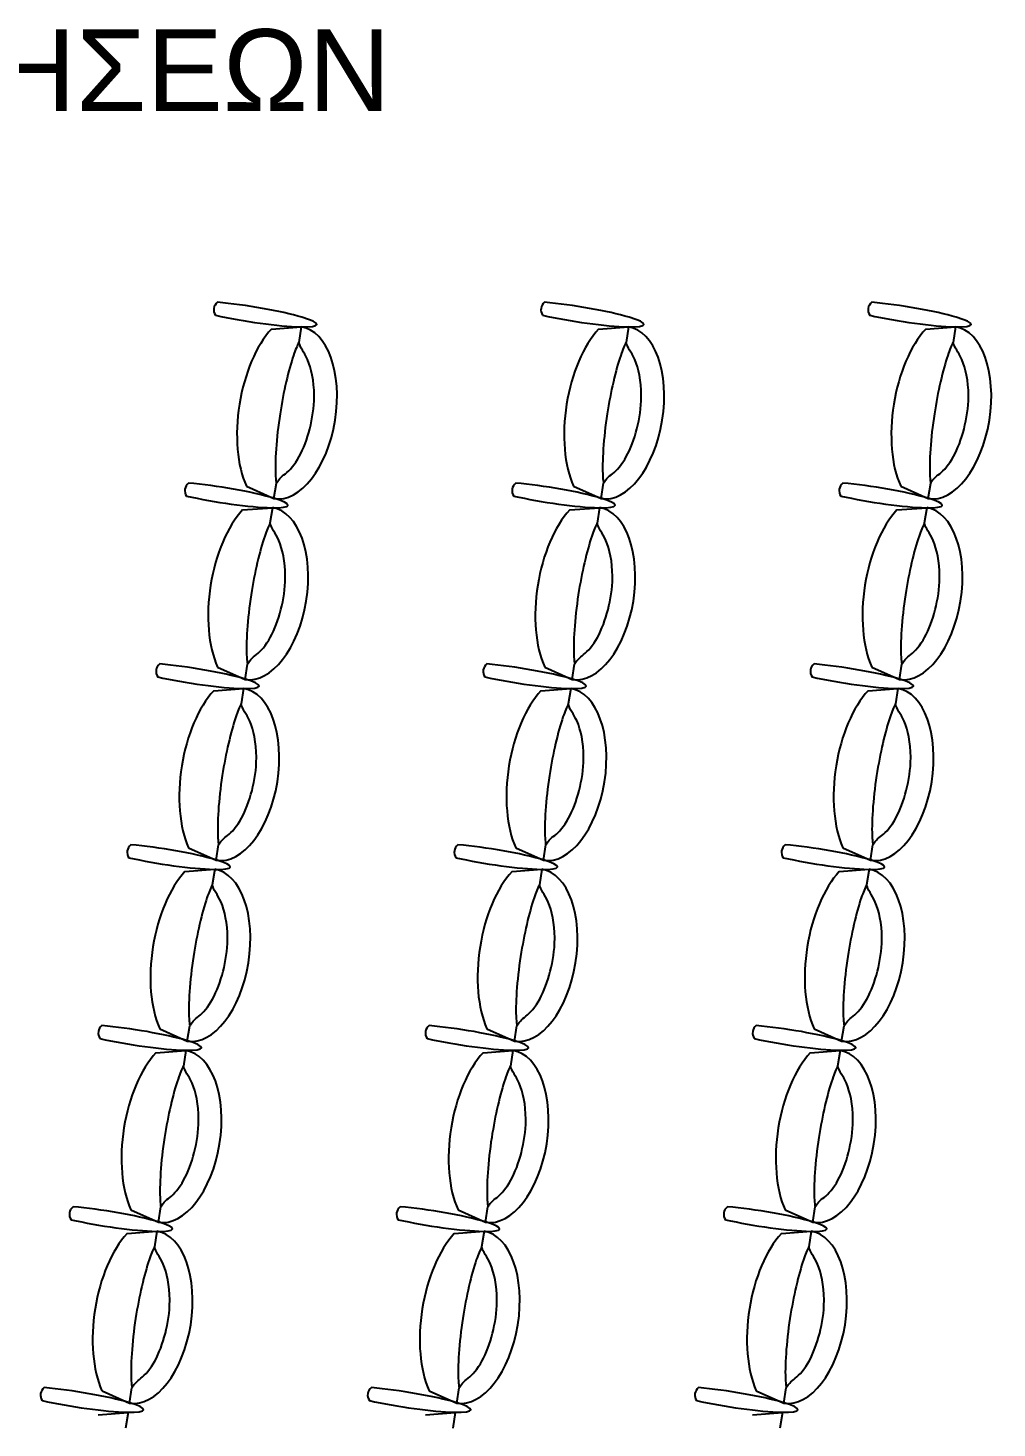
# Model space of a CAD drawing. Header units: metres. Extents: x -11 to 85, y -301 to 135.
# Drawn here: x 28.92 to 31.882, y -188.492 to -184.21 of the extents above; entities that cross this region are included whole.
import ezdxf

# ---------------------------------------------------------------- set-up
doc = ezdxf.new("R2010")
doc.units = ezdxf.units.M
doc.header["$LTSCALE"] = 0.036
doc.layers.add('arxitek isogeio', color=252, linetype='Continuous')
doc.layers.add('Epipla', color=252, linetype='Continuous')
doc.styles.add('COMU-N', font='arial.ttf')

# ---------------------------------------------------------------- blocks, each defined once
blk = doc.blocks.new('A$C4C174ED7')
at = {"layer": 'Epipla'}
for p, q in [((9.6743, 3.0497), (9.7655, 3.0566)), ((9.7655, 3.0566), (9.758, 3.0092)), ((10.6743, 3.0497), (10.7655, 3.0566)), ((10.7655, 3.0566), (10.758, 3.0092)), ((11.6743, 3.0497), (11.7655, 3.0566)), ((11.7655, 3.0566), (11.758, 3.0092)), ((9.5976, 2.569), (9.6817, 2.5313)), ((9.6817, 2.5313), (9.6892, 2.5782)), ((10.5976, 2.569), (10.6817, 2.5313)), ((10.6817, 2.5313), (10.6892, 2.5782)), ((11.5976, 2.569), (11.6817, 2.5313)), ((11.6817, 2.5313), (11.6892, 2.5782)), ((9.5861, 2.4967), (9.6773, 2.5036)), ((9.6773, 2.5036), (9.6697, 2.4562)), ((10.5861, 2.4967), (10.6773, 2.5036)), ((10.6773, 2.5036), (10.6697, 2.4562)), ((11.5861, 2.4967), (11.6773, 2.5036)), ((11.6773, 2.5036), (11.6697, 2.4562)), ((9.5094, 2.016), (9.5935, 1.9783)), ((9.5935, 1.9783), (9.601, 2.0252)), ((10.5094, 2.016), (10.5935, 1.9783)), ((10.5935, 1.9783), (10.601, 2.0252)), ((11.5094, 2.016), (11.5935, 1.9783)), ((11.5935, 1.9783), (11.601, 2.0252)), ((9.4978, 1.9437), (9.5891, 1.9506)), ((9.5891, 1.9506), (9.5815, 1.9032)), ((10.4978, 1.9437), (10.5891, 1.9506)), ((10.5891, 1.9506), (10.5815, 1.9032)), ((11.4978, 1.9437), (11.5891, 1.9506)), ((11.5891, 1.9506), (11.5815, 1.9032)), ((9.4211, 1.463), (9.5053, 1.4253)), ((9.5053, 1.4253), (9.5127, 1.4722)), ((10.4211, 1.463), (10.5053, 1.4253)), ((10.5053, 1.4253), (10.5127, 1.4722)), ((11.4211, 1.463), (11.5053, 1.4253)), ((11.5053, 1.4253), (11.5127, 1.4722)), ((9.4096, 1.3906), (9.5009, 1.3976)), ((9.5009, 1.3976), (9.4933, 1.3502)), ((10.4096, 1.3906), (10.5009, 1.3976)), ((10.5009, 1.3976), (10.4933, 1.3502)), ((11.4096, 1.3906), (11.5009, 1.3976)), ((11.5009, 1.3976), (11.4933, 1.3502)), ((9.3329, 0.91), (9.417, 0.8723)), ((9.417, 0.8723), (9.4245, 0.9192)), ((10.3329, 0.91), (10.417, 0.8723)), ((10.417, 0.8723), (10.4245, 0.9192)), ((11.3329, 0.91), (11.417, 0.8723)), ((11.417, 0.8723), (11.4245, 0.9192)), ((9.3212, 0.8366), (9.4124, 0.8435)), ((9.4124, 0.8435), (9.4049, 0.7961)), ((10.3212, 0.8366), (10.4124, 0.8435)), ((10.4124, 0.8435), (10.4049, 0.7961)), ((11.3212, 0.8366), (11.4124, 0.8435)), ((11.4124, 0.8435), (11.4049, 0.7961)), ((9.2445, 0.3559), (9.3286, 0.3182)), ((9.3286, 0.3182), (9.3361, 0.3651)), ((10.2445, 0.3559), (10.3286, 0.3182)), ((10.3286, 0.3182), (10.3361, 0.3651)), ((11.2445, 0.3559), (11.3286, 0.3182)), ((11.3286, 0.3182), (11.3361, 0.3651)), ((9.233, 0.2836), (9.3242, 0.2905)), ((9.3242, 0.2905), (9.3166, 0.2431)), ((10.233, 0.2836), (10.3242, 0.2905)), ((10.3242, 0.2905), (10.3166, 0.2431)), ((11.233, 0.2836), (11.3242, 0.2905)), ((11.3242, 0.2905), (11.3166, 0.2431)), ((9.1563, -0.1971), (9.2404, -0.2348)), ((9.2404, -0.2348), (9.2479, -0.1879)), ((10.1563, -0.1971), (10.2404, -0.2348)), ((10.2404, -0.2348), (10.2479, -0.1879)), ((11.1563, -0.1971), (11.2404, -0.2348)), ((11.2404, -0.2348), (11.2479, -0.1879)), ((9.1446, -0.2705), (9.2358, -0.2636)), ((9.2358, -0.2636), (9.2282, -0.311)), ((10.1446, -0.2705), (10.2358, -0.2636)), ((10.2358, -0.2636), (10.2282, -0.311)), ((11.1446, -0.2705), (11.2358, -0.2636)), ((11.2358, -0.2636), (11.2282, -0.311))]:
    blk.add_line(p, q, dxfattribs=at)
for points in [[(9.5091, 3.1317, 0.397593), (9.503, 3.0922)], [(10.5091, 3.1317, 0.397593), (10.503, 3.0922)], [(11.5091, 3.1317, 0.397593), (11.503, 3.0922)], [(9.4209, 2.5787, 0.397593), (9.4147, 2.5392)], [(10.4209, 2.5787, 0.397593), (10.4147, 2.5392)], [(11.4209, 2.5787, 0.397593), (11.4147, 2.5392)], [(9.3327, 2.0257, 0.397593), (9.3265, 1.9862)], [(10.3327, 2.0257, 0.397593), (10.3265, 1.9862)], [(11.3327, 2.0257, 0.397593), (11.3265, 1.9862)], [(9.2444, 1.4727, 0.397593), (9.2383, 1.4331)], [(10.2444, 1.4727, 0.397593), (10.2383, 1.4331)], [(11.2444, 1.4727, 0.397593), (11.2383, 1.4331)], [(9.1562, 0.9197, 0.397593), (9.15, 0.8801)], [(10.1562, 0.9197, 0.397593), (10.15, 0.8801)], [(11.1562, 0.9197, 0.397593), (11.15, 0.8801)], [(9.0678, 0.3656, 0.397593), (9.0616, 0.326)], [(10.0678, 0.3656, 0.397593), (10.0616, 0.326)], [(11.0678, 0.3656, 0.397593), (11.0616, 0.326)], [(8.9796, -0.1874, 0.397593), (8.9734, -0.227)], [(9.9796, -0.1874, 0.397593), (9.9734, -0.227)], [(10.9796, -0.1874, 0.397593), (10.9734, -0.227)]]:
    blk.add_lwpolyline(points, format="xyb", dxfattribs=at)
for centre, major_axis, ratio, start_param, end_param in [((9.6101, 3.0956), (-0.2028, 0.0318), 0.113529, 1.031877, 5.251545), ((10.6101, 3.0956), (-0.2028, 0.0318), 0.113529, 1.031877, 5.251545), ((11.6101, 3.0956), (-0.2028, 0.0318), 0.113529, 1.031877, 5.251545), ((9.7236, 2.794), (0.0463, 0.2995), 0.493003, 0.628379, 2.49343), ((9.7236, 2.794), (0.0419, 0.2627), 0.552275, 3.141593, 6.283185), ((10.7236, 2.794), (0.0463, 0.2995), 0.493003, 0.628379, 2.49343), ((10.7236, 2.794), (0.0419, 0.2627), 0.552275, 3.141593, 6.283185), ((11.7236, 2.794), (0.0463, 0.2995), 0.493003, 0.628379, 2.49343), ((11.7236, 2.794), (0.0419, 0.2627), 0.552275, 3.141593, 6.283185), ((9.5219, 2.5426), (-0.2028, 0.0318), 0.113529, 1.031877, 5.251545), ((10.5219, 2.5426), (-0.2028, 0.0318), 0.113529, 1.031877, 5.251545), ((11.5219, 2.5426), (-0.2028, 0.0318), 0.113529, 1.031877, 5.251545), ((9.6354, 2.241), (0.0463, 0.2995), 0.493003, 0.628379, 2.49343), ((9.6354, 2.241), (0.0419, 0.2627), 0.552275, 3.141593, 6.283185), ((10.6354, 2.241), (0.0463, 0.2995), 0.493003, 0.628379, 2.49343), ((10.6354, 2.241), (0.0419, 0.2627), 0.552275, 3.141593, 6.283185), ((11.6354, 2.241), (0.0463, 0.2995), 0.493003, 0.628379, 2.49343), ((11.6354, 2.241), (0.0419, 0.2627), 0.552275, 3.141593, 6.283185), ((9.4337, 1.9896), (-0.2028, 0.0318), 0.113529, 1.031877, 5.251545), ((10.4337, 1.9896), (-0.2028, 0.0318), 0.113529, 1.031877, 5.251545), ((11.4337, 1.9896), (-0.2028, 0.0318), 0.113529, 1.031877, 5.251545), ((9.5472, 1.6879), (0.0463, 0.2995), 0.493003, 0.628379, 2.49343), ((9.5472, 1.6879), (0.0419, 0.2627), 0.552275, 3.141593, 6.283185), ((10.5472, 1.6879), (0.0463, 0.2995), 0.493003, 0.628379, 2.49343), ((10.5472, 1.6879), (0.0419, 0.2627), 0.552275, 3.141593, 6.283185), ((11.5472, 1.6879), (0.0463, 0.2995), 0.493003, 0.628379, 2.49343), ((11.5472, 1.6879), (0.0419, 0.2627), 0.552275, 3.141593, 6.283185), ((9.3454, 1.4366), (-0.2028, 0.0318), 0.113529, 1.031877, 5.251545), ((10.3454, 1.4366), (-0.2028, 0.0318), 0.113529, 1.031877, 5.251545), ((11.3454, 1.4366), (-0.2028, 0.0318), 0.113529, 1.031877, 5.251545), ((9.4589, 1.1349), (0.0463, 0.2995), 0.493003, 0.628379, 2.49343), ((9.4589, 1.1349), (0.0419, 0.2627), 0.552275, 3.141593, 6.283185), ((10.4589, 1.1349), (0.0463, 0.2995), 0.493003, 0.628379, 2.49343), ((10.4589, 1.1349), (0.0419, 0.2627), 0.552275, 3.141593, 6.283185), ((11.4589, 1.1349), (0.0463, 0.2995), 0.493003, 0.628379, 2.49343), ((11.4589, 1.1349), (0.0419, 0.2627), 0.552275, 3.141593, 6.283185), ((9.2572, 0.8836), (-0.2028, 0.0318), 0.113529, 1.031877, 5.251545), ((10.2572, 0.8836), (-0.2028, 0.0318), 0.113529, 1.031877, 5.251545), ((11.2572, 0.8836), (-0.2028, 0.0318), 0.113529, 1.031877, 5.251545), ((9.3705, 0.5809), (0.0463, 0.2995), 0.493003, 0.628379, 2.49343), ((9.3705, 0.5809), (0.0419, 0.2627), 0.552275, 3.141593, 6.283185), ((10.3705, 0.5809), (0.0463, 0.2995), 0.493003, 0.628379, 2.49343), ((10.3705, 0.5809), (0.0419, 0.2627), 0.552275, 3.141593, 6.283185), ((11.3705, 0.5809), (0.0463, 0.2995), 0.493003, 0.628379, 2.49343), ((11.3705, 0.5809), (0.0419, 0.2627), 0.552275, 3.141593, 6.283185), ((9.1688, 0.3295), (-0.2028, 0.0318), 0.113529, 1.031877, 5.251545), ((10.1688, 0.3295), (-0.2028, 0.0318), 0.113529, 1.031877, 5.251545), ((11.1688, 0.3295), (-0.2028, 0.0318), 0.113529, 1.031877, 5.251545), ((9.2823, 0.0278), (0.0463, 0.2995), 0.493003, 0.628379, 2.49343), ((9.2823, 0.0278), (0.0419, 0.2627), 0.552275, 3.141593, 6.283185), ((10.2823, 0.0278), (0.0463, 0.2995), 0.493003, 0.628379, 2.49343), ((10.2823, 0.0278), (0.0419, 0.2627), 0.552275, 3.141593, 6.283185), ((11.2823, 0.0278), (0.0463, 0.2995), 0.493003, 0.628379, 2.49343), ((11.2823, 0.0278), (0.0419, 0.2627), 0.552275, 3.141593, 6.283185), ((9.0806, -0.2235), (-0.2028, 0.0318), 0.113529, 1.031877, 5.251545), ((10.0806, -0.2235), (-0.2028, 0.0318), 0.113529, 1.031877, 5.251545), ((11.0806, -0.2235), (-0.2028, 0.0318), 0.113529, 1.031877, 5.251545)]:
    blk.add_ellipse(centre, major_axis=major_axis, ratio=ratio, start_param=start_param, end_param=end_param, dxfattribs=at)
for points, knots in [([(9.758, 3.0092), (9.7534, 3.0001), (9.7475, 2.9863), (9.7265, 2.9247), (9.7108, 2.8576), (9.689, 2.7162), (9.6843, 2.6421), (9.6876, 2.5911), (9.6884, 2.5841), (9.6893, 2.5786)], [0.506584, 0.506584, 0.506584, 0.506584, 0.805592, 0.805592, 1.599086, 1.599086, 2.473163, 2.473163, 2.635992, 2.635992, 2.635992, 2.635992]), ([(9.6893, 2.5786), (9.6893, 2.5786), (9.7003, 2.5961), (9.724, 2.6118), (9.7398, 2.628), (9.7807, 2.6953), (9.8013, 2.7658), (9.8065, 2.8749), (9.7994, 2.9171), (9.778, 2.9756), (9.7659, 2.9858), (9.758, 3.0092), (9.758, 3.0092), (9.758, 3.0092)], [3.141593, 3.141593, 3.141593, 3.141593, 3.601272, 3.601272, 4.06095, 4.06095, 4.924473, 4.924473, 5.526258, 5.526258, 6.140896, 6.140896, 6.283185, 6.283185, 6.283185, 6.283185]), ([(10.758, 3.0092), (10.7534, 3.0001), (10.7475, 2.9863), (10.7265, 2.9247), (10.7108, 2.8576), (10.689, 2.7162), (10.6843, 2.6421), (10.6876, 2.5911), (10.6884, 2.5841), (10.6893, 2.5786)], [0.506584, 0.506584, 0.506584, 0.506584, 0.805592, 0.805592, 1.599086, 1.599086, 2.473163, 2.473163, 2.635992, 2.635992, 2.635992, 2.635992]), ([(10.6893, 2.5786), (10.6893, 2.5786), (10.7003, 2.5961), (10.724, 2.6118), (10.7398, 2.628), (10.7807, 2.6953), (10.8013, 2.7658), (10.8065, 2.8749), (10.7994, 2.9171), (10.778, 2.9756), (10.7659, 2.9858), (10.758, 3.0092), (10.758, 3.0092), (10.758, 3.0092)], [3.141593, 3.141593, 3.141593, 3.141593, 3.601272, 3.601272, 4.06095, 4.06095, 4.924473, 4.924473, 5.526258, 5.526258, 6.140896, 6.140896, 6.283185, 6.283185, 6.283185, 6.283185]), ([(11.758, 3.0092), (11.7534, 3.0001), (11.7475, 2.9863), (11.7265, 2.9247), (11.7108, 2.8576), (11.689, 2.7162), (11.6843, 2.6421), (11.6876, 2.5911), (11.6884, 2.5841), (11.6893, 2.5786)], [0.506584, 0.506584, 0.506584, 0.506584, 0.805592, 0.805592, 1.599086, 1.599086, 2.473163, 2.473163, 2.635992, 2.635992, 2.635992, 2.635992]), ([(11.6893, 2.5786), (11.6893, 2.5786), (11.7003, 2.5961), (11.724, 2.6118), (11.7398, 2.628), (11.7807, 2.6953), (11.8013, 2.7658), (11.8065, 2.8749), (11.7994, 2.9171), (11.778, 2.9756), (11.7659, 2.9858), (11.758, 3.0092), (11.758, 3.0092), (11.758, 3.0092)], [3.141593, 3.141593, 3.141593, 3.141593, 3.601272, 3.601272, 4.06095, 4.06095, 4.924473, 4.924473, 5.526258, 5.526258, 6.140896, 6.140896, 6.283185, 6.283185, 6.283185, 6.283185]), ([(9.6697, 2.4562), (9.6652, 2.4471), (9.6593, 2.4333), (9.6382, 2.3717), (9.6225, 2.3046), (9.6007, 2.1632), (9.596, 2.0891), (9.5994, 2.0381), (9.6002, 2.0311), (9.6011, 2.0256)], [0.506584, 0.506584, 0.506584, 0.506584, 0.805592, 0.805592, 1.599086, 1.599086, 2.473163, 2.473163, 2.635992, 2.635992, 2.635992, 2.635992]), ([(9.6011, 2.0256), (9.6011, 2.0256), (9.6121, 2.0431), (9.6357, 2.0588), (9.6516, 2.075), (9.6925, 2.1422), (9.7131, 2.2128), (9.7183, 2.3219), (9.7111, 2.364), (9.6897, 2.4226), (9.6777, 2.4328), (9.6697, 2.4562), (9.6697, 2.4562), (9.6697, 2.4562)], [3.141593, 3.141593, 3.141593, 3.141593, 3.601272, 3.601272, 4.06095, 4.06095, 4.924473, 4.924473, 5.526258, 5.526258, 6.140896, 6.140896, 6.283185, 6.283185, 6.283185, 6.283185]), ([(10.6697, 2.4562), (10.6652, 2.4471), (10.6593, 2.4333), (10.6382, 2.3717), (10.6225, 2.3046), (10.6007, 2.1632), (10.596, 2.0891), (10.5994, 2.0381), (10.6002, 2.0311), (10.6011, 2.0256)], [0.506584, 0.506584, 0.506584, 0.506584, 0.805592, 0.805592, 1.599086, 1.599086, 2.473163, 2.473163, 2.635992, 2.635992, 2.635992, 2.635992]), ([(10.6011, 2.0256), (10.6011, 2.0256), (10.6121, 2.0431), (10.6357, 2.0588), (10.6516, 2.075), (10.6925, 2.1422), (10.7131, 2.2128), (10.7183, 2.3219), (10.7111, 2.364), (10.6897, 2.4226), (10.6777, 2.4328), (10.6697, 2.4562), (10.6697, 2.4562), (10.6697, 2.4562)], [3.141593, 3.141593, 3.141593, 3.141593, 3.601272, 3.601272, 4.06095, 4.06095, 4.924473, 4.924473, 5.526258, 5.526258, 6.140896, 6.140896, 6.283185, 6.283185, 6.283185, 6.283185]), ([(11.6697, 2.4562), (11.6652, 2.4471), (11.6593, 2.4333), (11.6382, 2.3717), (11.6225, 2.3046), (11.6007, 2.1632), (11.596, 2.0891), (11.5994, 2.0381), (11.6002, 2.0311), (11.6011, 2.0256)], [0.506584, 0.506584, 0.506584, 0.506584, 0.805592, 0.805592, 1.599086, 1.599086, 2.473163, 2.473163, 2.635992, 2.635992, 2.635992, 2.635992]), ([(11.6011, 2.0256), (11.6011, 2.0256), (11.6121, 2.0431), (11.6357, 2.0588), (11.6516, 2.075), (11.6925, 2.1422), (11.7131, 2.2128), (11.7183, 2.3219), (11.7111, 2.364), (11.6897, 2.4226), (11.6777, 2.4328), (11.6697, 2.4562), (11.6697, 2.4562), (11.6697, 2.4562)], [3.141593, 3.141593, 3.141593, 3.141593, 3.601272, 3.601272, 4.06095, 4.06095, 4.924473, 4.924473, 5.526258, 5.526258, 6.140896, 6.140896, 6.283185, 6.283185, 6.283185, 6.283185]), ([(9.5815, 1.9032), (9.5769, 1.8941), (9.5711, 1.8803), (9.55, 1.8187), (9.5343, 1.7516), (9.5125, 1.6102), (9.5078, 1.5361), (9.5112, 1.4851), (9.512, 1.4781), (9.5128, 1.4726)], [0.506584, 0.506584, 0.506584, 0.506584, 0.805592, 0.805592, 1.599086, 1.599086, 2.473163, 2.473163, 2.635992, 2.635992, 2.635992, 2.635992]), ([(9.5128, 1.4726), (9.5128, 1.4726), (9.5239, 1.4901), (9.5475, 1.5058), (9.5634, 1.5219), (9.6042, 1.5892), (9.6249, 1.6598), (9.6301, 1.7689), (9.6229, 1.811), (9.6015, 1.8696), (9.5894, 1.8798), (9.5815, 1.9032), (9.5815, 1.9032), (9.5815, 1.9032)], [3.141593, 3.141593, 3.141593, 3.141593, 3.601272, 3.601272, 4.06095, 4.06095, 4.924473, 4.924473, 5.526258, 5.526258, 6.140896, 6.140896, 6.283185, 6.283185, 6.283185, 6.283185]), ([(10.5815, 1.9032), (10.5769, 1.8941), (10.5711, 1.8803), (10.55, 1.8187), (10.5343, 1.7516), (10.5125, 1.6102), (10.5078, 1.5361), (10.5112, 1.4851), (10.512, 1.4781), (10.5128, 1.4726)], [0.506584, 0.506584, 0.506584, 0.506584, 0.805592, 0.805592, 1.599086, 1.599086, 2.473163, 2.473163, 2.635992, 2.635992, 2.635992, 2.635992]), ([(10.5128, 1.4726), (10.5128, 1.4726), (10.5239, 1.4901), (10.5475, 1.5058), (10.5634, 1.5219), (10.6042, 1.5892), (10.6249, 1.6598), (10.6301, 1.7689), (10.6229, 1.811), (10.6015, 1.8696), (10.5894, 1.8798), (10.5815, 1.9032), (10.5815, 1.9032), (10.5815, 1.9032)], [3.141593, 3.141593, 3.141593, 3.141593, 3.601272, 3.601272, 4.06095, 4.06095, 4.924473, 4.924473, 5.526258, 5.526258, 6.140896, 6.140896, 6.283185, 6.283185, 6.283185, 6.283185]), ([(11.5815, 1.9032), (11.5769, 1.8941), (11.5711, 1.8803), (11.55, 1.8187), (11.5343, 1.7516), (11.5125, 1.6102), (11.5078, 1.5361), (11.5112, 1.4851), (11.512, 1.4781), (11.5128, 1.4726)], [0.506584, 0.506584, 0.506584, 0.506584, 0.805592, 0.805592, 1.599086, 1.599086, 2.473163, 2.473163, 2.635992, 2.635992, 2.635992, 2.635992]), ([(11.5128, 1.4726), (11.5128, 1.4726), (11.5239, 1.4901), (11.5475, 1.5058), (11.5634, 1.5219), (11.6042, 1.5892), (11.6249, 1.6598), (11.6301, 1.7689), (11.6229, 1.811), (11.6015, 1.8696), (11.5894, 1.8798), (11.5815, 1.9032), (11.5815, 1.9032), (11.5815, 1.9032)], [3.141593, 3.141593, 3.141593, 3.141593, 3.601272, 3.601272, 4.06095, 4.06095, 4.924473, 4.924473, 5.526258, 5.526258, 6.140896, 6.140896, 6.283185, 6.283185, 6.283185, 6.283185]), ([(9.4933, 1.3502), (9.4887, 1.3411), (9.4828, 1.3273), (9.4618, 1.2657), (9.4461, 1.1985), (9.4243, 1.0572), (9.4196, 0.9831), (9.4229, 0.9321), (9.4237, 0.9251), (9.4246, 0.9196)], [0.506584, 0.506584, 0.506584, 0.506584, 0.805592, 0.805592, 1.599086, 1.599086, 2.473163, 2.473163, 2.635992, 2.635992, 2.635992, 2.635992]), ([(9.4246, 0.9196), (9.4246, 0.9196), (9.4356, 0.937), (9.4593, 0.9528), (9.4751, 0.9689), (9.516, 1.0362), (9.5366, 1.1068), (9.5418, 1.2159), (9.5347, 1.258), (9.5133, 1.3166), (9.5012, 1.3268), (9.4933, 1.3502), (9.4933, 1.3502), (9.4933, 1.3502)], [3.141593, 3.141593, 3.141593, 3.141593, 3.601272, 3.601272, 4.06095, 4.06095, 4.924473, 4.924473, 5.526258, 5.526258, 6.140896, 6.140896, 6.283185, 6.283185, 6.283185, 6.283185]), ([(10.4933, 1.3502), (10.4887, 1.3411), (10.4828, 1.3273), (10.4618, 1.2657), (10.4461, 1.1985), (10.4243, 1.0572), (10.4196, 0.9831), (10.4229, 0.9321), (10.4237, 0.9251), (10.4246, 0.9196)], [0.506584, 0.506584, 0.506584, 0.506584, 0.805592, 0.805592, 1.599086, 1.599086, 2.473163, 2.473163, 2.635992, 2.635992, 2.635992, 2.635992]), ([(10.4246, 0.9196), (10.4246, 0.9196), (10.4356, 0.937), (10.4593, 0.9528), (10.4751, 0.9689), (10.516, 1.0362), (10.5366, 1.1068), (10.5418, 1.2159), (10.5347, 1.258), (10.5133, 1.3166), (10.5012, 1.3268), (10.4933, 1.3502), (10.4933, 1.3502), (10.4933, 1.3502)], [3.141593, 3.141593, 3.141593, 3.141593, 3.601272, 3.601272, 4.06095, 4.06095, 4.924473, 4.924473, 5.526258, 5.526258, 6.140896, 6.140896, 6.283185, 6.283185, 6.283185, 6.283185]), ([(11.4933, 1.3502), (11.4887, 1.3411), (11.4828, 1.3273), (11.4618, 1.2657), (11.4461, 1.1985), (11.4243, 1.0572), (11.4196, 0.9831), (11.4229, 0.9321), (11.4237, 0.9251), (11.4246, 0.9196)], [0.506584, 0.506584, 0.506584, 0.506584, 0.805592, 0.805592, 1.599086, 1.599086, 2.473163, 2.473163, 2.635992, 2.635992, 2.635992, 2.635992]), ([(11.4246, 0.9196), (11.4246, 0.9196), (11.4356, 0.937), (11.4593, 0.9528), (11.4751, 0.9689), (11.516, 1.0362), (11.5366, 1.1068), (11.5418, 1.2159), (11.5347, 1.258), (11.5133, 1.3166), (11.5012, 1.3268), (11.4933, 1.3502), (11.4933, 1.3502), (11.4933, 1.3502)], [3.141593, 3.141593, 3.141593, 3.141593, 3.601272, 3.601272, 4.06095, 4.06095, 4.924473, 4.924473, 5.526258, 5.526258, 6.140896, 6.140896, 6.283185, 6.283185, 6.283185, 6.283185]), ([(9.4049, 0.7961), (9.4003, 0.787), (9.3944, 0.7732), (9.3734, 0.7116), (9.3577, 0.6445), (9.3359, 0.5031), (9.3312, 0.429), (9.3345, 0.378), (9.3353, 0.371), (9.3362, 0.3655)], [0.506584, 0.506584, 0.506584, 0.506584, 0.805592, 0.805592, 1.599086, 1.599086, 2.473163, 2.473163, 2.635992, 2.635992, 2.635992, 2.635992]), ([(9.3362, 0.3655), (9.3362, 0.3655), (9.3472, 0.383), (9.3709, 0.3987), (9.3867, 0.4149), (9.4276, 0.4821), (9.4482, 0.5527), (9.4534, 0.6618), (9.4463, 0.7039), (9.4249, 0.7625), (9.4128, 0.7727), (9.4049, 0.7961), (9.4049, 0.7961), (9.4049, 0.7961)], [3.141593, 3.141593, 3.141593, 3.141593, 3.601272, 3.601272, 4.06095, 4.06095, 4.924473, 4.924473, 5.526258, 5.526258, 6.140896, 6.140896, 6.283185, 6.283185, 6.283185, 6.283185]), ([(10.4049, 0.7961), (10.4003, 0.787), (10.3944, 0.7732), (10.3734, 0.7116), (10.3577, 0.6445), (10.3359, 0.5031), (10.3312, 0.429), (10.3345, 0.378), (10.3353, 0.371), (10.3362, 0.3655)], [0.506584, 0.506584, 0.506584, 0.506584, 0.805592, 0.805592, 1.599086, 1.599086, 2.473163, 2.473163, 2.635992, 2.635992, 2.635992, 2.635992]), ([(10.3362, 0.3655), (10.3362, 0.3655), (10.3472, 0.383), (10.3709, 0.3987), (10.3867, 0.4149), (10.4276, 0.4821), (10.4482, 0.5527), (10.4534, 0.6618), (10.4463, 0.7039), (10.4249, 0.7625), (10.4128, 0.7727), (10.4049, 0.7961), (10.4049, 0.7961), (10.4049, 0.7961)], [3.141593, 3.141593, 3.141593, 3.141593, 3.601272, 3.601272, 4.06095, 4.06095, 4.924473, 4.924473, 5.526258, 5.526258, 6.140896, 6.140896, 6.283185, 6.283185, 6.283185, 6.283185]), ([(11.4049, 0.7961), (11.4003, 0.787), (11.3944, 0.7732), (11.3734, 0.7116), (11.3577, 0.6445), (11.3359, 0.5031), (11.3312, 0.429), (11.3345, 0.378), (11.3353, 0.371), (11.3362, 0.3655)], [0.506584, 0.506584, 0.506584, 0.506584, 0.805592, 0.805592, 1.599086, 1.599086, 2.473163, 2.473163, 2.635992, 2.635992, 2.635992, 2.635992]), ([(11.3362, 0.3655), (11.3362, 0.3655), (11.3472, 0.383), (11.3709, 0.3987), (11.3867, 0.4149), (11.4276, 0.4821), (11.4482, 0.5527), (11.4534, 0.6618), (11.4463, 0.7039), (11.4249, 0.7625), (11.4128, 0.7727), (11.4049, 0.7961), (11.4049, 0.7961), (11.4049, 0.7961)], [3.141593, 3.141593, 3.141593, 3.141593, 3.601272, 3.601272, 4.06095, 4.06095, 4.924473, 4.924473, 5.526258, 5.526258, 6.140896, 6.140896, 6.283185, 6.283185, 6.283185, 6.283185]), ([(9.3166, 0.2431), (9.3121, 0.234), (9.3062, 0.2202), (9.2852, 0.1586), (9.2694, 0.0914), (9.2476, -0.0499), (9.2429, -0.124), (9.2463, -0.175), (9.2471, -0.182), (9.248, -0.1875)], [0.506584, 0.506584, 0.506584, 0.506584, 0.805592, 0.805592, 1.599086, 1.599086, 2.473163, 2.473163, 2.635992, 2.635992, 2.635992, 2.635992]), ([(9.248, -0.1875), (9.248, -0.1875), (9.259, -0.17), (9.2826, -0.1543), (9.2985, -0.1382), (9.3394, -0.0709), (9.36, -0.0003), (9.3652, 0.1088), (9.358, 0.1509), (9.3366, 0.2095), (9.3246, 0.2197), (9.3166, 0.2431), (9.3166, 0.2431), (9.3166, 0.2431)], [3.141593, 3.141593, 3.141593, 3.141593, 3.601272, 3.601272, 4.06095, 4.06095, 4.924473, 4.924473, 5.526258, 5.526258, 6.140896, 6.140896, 6.283185, 6.283185, 6.283185, 6.283185]), ([(10.3166, 0.2431), (10.3121, 0.234), (10.3062, 0.2202), (10.2852, 0.1586), (10.2694, 0.0914), (10.2476, -0.0499), (10.2429, -0.124), (10.2463, -0.175), (10.2471, -0.182), (10.248, -0.1875)], [0.506584, 0.506584, 0.506584, 0.506584, 0.805592, 0.805592, 1.599086, 1.599086, 2.473163, 2.473163, 2.635992, 2.635992, 2.635992, 2.635992]), ([(10.248, -0.1875), (10.248, -0.1875), (10.259, -0.17), (10.2826, -0.1543), (10.2985, -0.1382), (10.3394, -0.0709), (10.36, -0.0003), (10.3652, 0.1088), (10.358, 0.1509), (10.3366, 0.2095), (10.3246, 0.2197), (10.3166, 0.2431), (10.3166, 0.2431), (10.3166, 0.2431)], [3.141593, 3.141593, 3.141593, 3.141593, 3.601272, 3.601272, 4.06095, 4.06095, 4.924473, 4.924473, 5.526258, 5.526258, 6.140896, 6.140896, 6.283185, 6.283185, 6.283185, 6.283185]), ([(11.3166, 0.2431), (11.3121, 0.234), (11.3062, 0.2202), (11.2852, 0.1586), (11.2694, 0.0914), (11.2476, -0.0499), (11.2429, -0.124), (11.2463, -0.175), (11.2471, -0.182), (11.248, -0.1875)], [0.506584, 0.506584, 0.506584, 0.506584, 0.805592, 0.805592, 1.599086, 1.599086, 2.473163, 2.473163, 2.635992, 2.635992, 2.635992, 2.635992]), ([(11.248, -0.1875), (11.248, -0.1875), (11.259, -0.17), (11.2826, -0.1543), (11.2985, -0.1382), (11.3394, -0.0709), (11.36, -0.0003), (11.3652, 0.1088), (11.358, 0.1509), (11.3366, 0.2095), (11.3246, 0.2197), (11.3166, 0.2431), (11.3166, 0.2431), (11.3166, 0.2431)], [3.141593, 3.141593, 3.141593, 3.141593, 3.601272, 3.601272, 4.06095, 4.06095, 4.924473, 4.924473, 5.526258, 5.526258, 6.140896, 6.140896, 6.283185, 6.283185, 6.283185, 6.283185])]:
    blk.add_open_spline(points, degree=3, knots=knots, dxfattribs=at)

msp = doc.modelspace()

# ---------------------------------------------------------------- block references
at = {"layer": 'arxitek isogeio'}
msp.add_blockref('A$C4C174ED7', (19.9899, -188.1806), dxfattribs=at)

# ---------------------------------------------------------------- texts
at = {"layer": 'arxitek isogeio', "style": 'COMU-N'}
msp.add_text('ΑΙΘΟΥΣΑ ΠΟΛΛΑΠΛΩΝ ΧΡΗΣΕΩΝ', height=0.25, dxfattribs=at).set_placement((24.3776, -184.4638))

doc.saveas('drawing.dxf')
